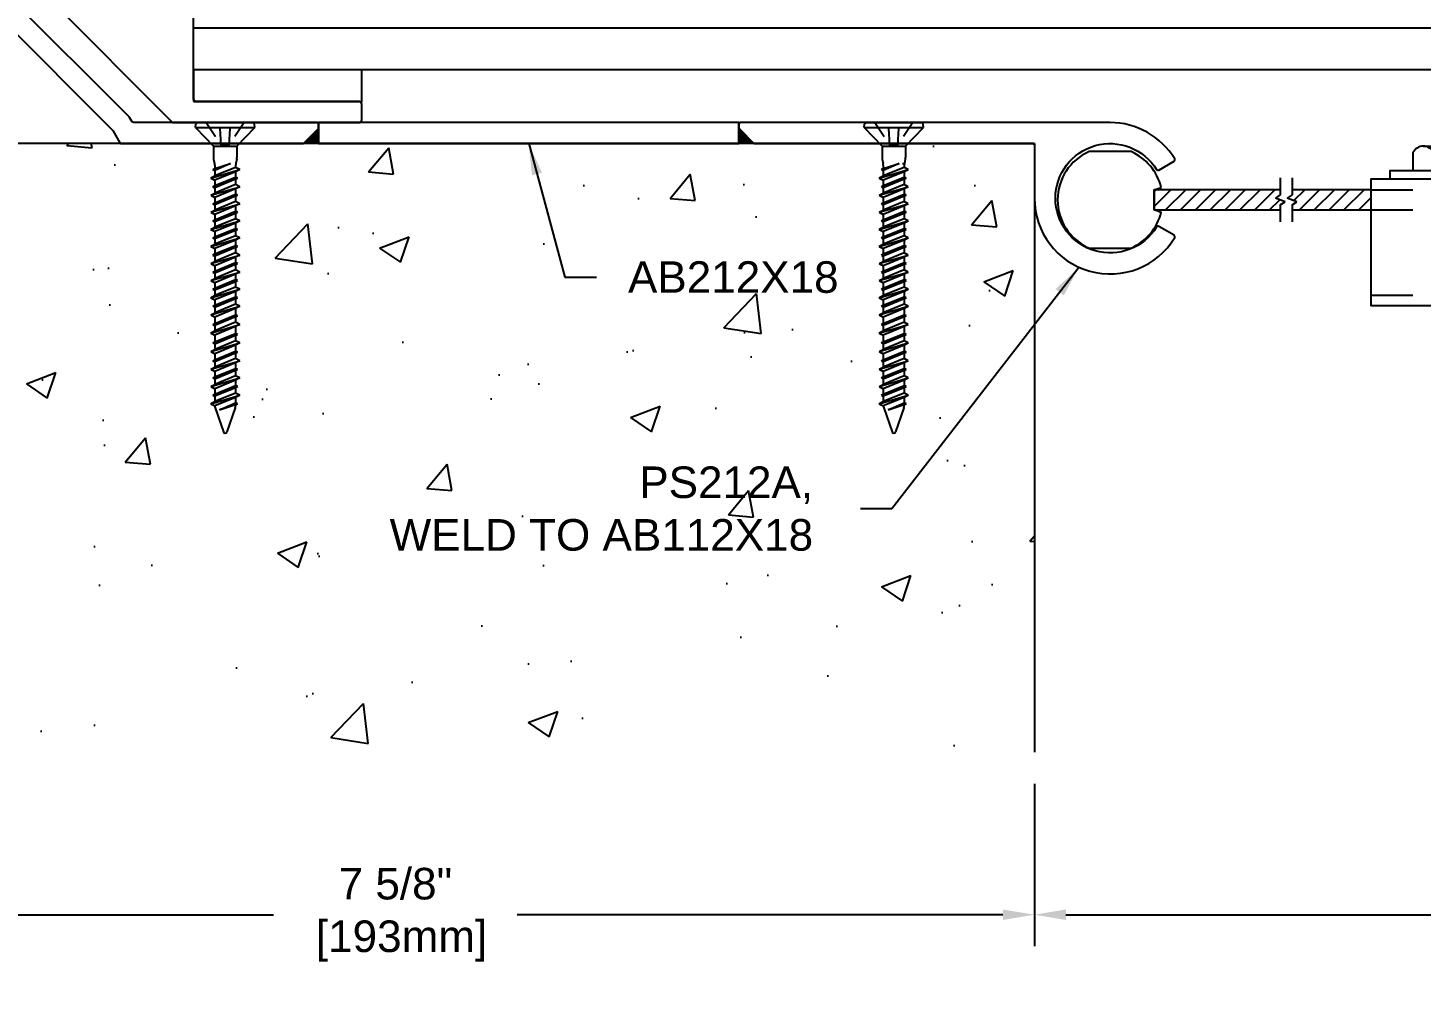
# Model space of a CAD drawing. Header units: inches. Extents: x -3.9 to 54.7, y -1.4 to 10.7.
# Drawn here: x 0.87 to 9.15, y -1.4 to 4.3 of the extents above; entities that cross this region are included whole.
import ezdxf

# ---------------------------------------------------------------- set-up
doc = ezdxf.new("R2010")
doc.units = ezdxf.units.IN
doc.header["$MEASUREMENT"] = 0
doc.linetypes.add('DASHED', pattern=[0.75, 0.5, -0.25])
doc.linetypes.add('HIDDEN', pattern=[0.375, 0.25, -0.125])
for name, color, linetype in [('Anchors', 4, 'Continuous'), ('Conditions', 1, 'Continuous'), ('Dimensions', 3, 'Continuous'), ('Metals', 7, 'Continuous'), ('Text', 2, 'Continuous')]:
    doc.layers.add(name, color=color, linetype=linetype)
doc.styles.add('ARIAL', font='arial.ttf')
doc.dimstyles.new('Arial', dxfattribs={"dimscale": 1.5, "dimtxt": 0.125, "dimasz": 0.125, "dimexe": 0.125, "dimexo": 0.125, "dimgap": 0.125, "dimtad": 0, "dimtih": 1, "dimtoh": 1, "dimdec": 4, "dimzin": 0, "dimdsep": 46, "dimlunit": 4, "dimtxsty": 'ARIAL', "dimcen": 0.125, "dimadec": 0, "dimazin": 0, "dimtfac": 1, "dimtdec": 4, "dimtofl": 0, "dimtmove": 0, "dimatfit": 3, "dimfxl": 0, "dimfrac": 2, "dimtolj": 1, "dimtzin": 0, "dimarcsym": 0})

# ---------------------------------------------------------------- blocks, each defined once
blk = doc.blocks.new('*D12')
at = {"layer": 'Defpoints', "color": 0}
for p in [(6.8539, 0), (16.8539, 0), (16.8539, -0.9653)]:
    blk.add_point(p, dxfattribs=at)
at = {"layer": 'Dimensions', "color": 0, "lineweight": -2}
for p, q in [((6.8539, -0.1875), (6.8539, -1.1528)), ((16.8539, -0.1875), (16.8539, -1.1528)), ((7.0414, -0.9653), (11.1362, -0.9653)), ((16.6664, -0.9653), (12.5859, -0.9653))]:
    blk.add_line(p, q, dxfattribs=at)
at = {"layer": 'Dimensions', "color": 0}
for points in [[(7.0414, -0.9341), (7.0414, -0.9966), (6.8539, -0.9653)], [(16.6664, -0.9341), (16.6664, -0.9966), (16.8539, -0.9653)]]:
    blk.add_solid(points, dxfattribs=at)
at = {"layer": 'Dimensions', "color": 0, "insert": (11.861, -0.9653), "char_height": 0.1875, "attachment_point": 5, "style": 'ARIAL'}
blk.add_mtext('\\A1;10"\\P [254mm]', dxfattribs=at)
blk = doc.blocks.new('A$C63CB1885')
for p, q in [((-0.1762, 0), (-0.1747, 0.0182)), ((-0.1762, 0), (0.1762, 0)), ((-0.1762, 0), (-0.0698, -0.1125)), ((-0.1634, 0.0285), (0.1634, 0.0285)), ((0.0698, -0.1125), (0.1762, 0)), ((0.1762, 0), (0.1747, 0.0182)), ((-0.0698, -0.1125), (0.0698, -0.1125)), ((-0.0698, -0.1125), (-0.0698, -0.1796)), ((0.0698, -0.1125), (0.0698, -0.1796)), ((-0.0737, -0.2511), (0.0321, -0.2146)), ((-0.0737, -0.2511), (-0.0622, -0.2449)), ((-0.0687, -0.1892), (-0.0633, -0.2152)), ((-0.0623, -0.2248), (-0.0622, -0.2449)), ((-0.0622, -0.2449), (0.0321, -0.2146)), ((0.0321, -0.2146), (-0.0622, -0.2573)), ((0.0622, -0.2382), (-0.0622, -0.289)), ((0.0622, -0.2248), (0.0622, -0.2382)), ((0.0862, -0.2511), (0.0622, -0.2382)), ((0.0687, -0.1892), (0.0633, -0.2152)), ((-0.0863, -0.3019), (0.0862, -0.2511)), ((-0.0863, -0.3019), (-0.0622, -0.289)), ((-0.0863, -0.3019), (-0.0622, -0.3148)), ((-0.0737, -0.2511), (-0.0622, -0.2573)), ((-0.0737, -0.3527), (0.0737, -0.3019)), ((-0.0622, -0.2573), (-0.0622, -0.289)), ((0.0622, -0.264), (-0.0622, -0.3148)), ((-0.0622, -0.3465), (0.0622, -0.2957)), ((0.0622, -0.308), (-0.0622, -0.3588)), ((-0.0622, -0.3148), (-0.0622, -0.3465)), ((0.0862, -0.2511), (0.0622, -0.264)), ((0.0622, -0.264), (0.0622, -0.2957)), ((0.0737, -0.3019), (0.0622, -0.2957)), ((0.0737, -0.3019), (0.0622, -0.308)), ((0.0622, -0.308), (0.0622, -0.3397)), ((-0.0863, -0.4034), (0.0862, -0.3527)), ((-0.0863, -0.4034), (-0.0622, -0.3905)), ((-0.0863, -0.4034), (-0.0622, -0.4164)), ((-0.0737, -0.3527), (-0.0622, -0.3465)), ((-0.0737, -0.3527), (-0.0622, -0.3588)), ((-0.0737, -0.4542), (0.0737, -0.4034)), ((0.0622, -0.3397), (-0.0622, -0.3905)), ((-0.0622, -0.3588), (-0.0622, -0.3905)), ((0.0622, -0.3656), (-0.0622, -0.4164)), ((-0.0622, -0.4481), (0.0622, -0.3973)), ((0.0622, -0.4096), (-0.0622, -0.4604)), ((0.0862, -0.3527), (0.0622, -0.3656)), ((0.0622, -0.3656), (0.0622, -0.3973)), ((0.0737, -0.4034), (0.0622, -0.3973)), ((0.0737, -0.4034), (0.0622, -0.4096)), ((0.0622, -0.4096), (0.0622, -0.4413)), ((0.0862, -0.3527), (0.0622, -0.3397)), ((-0.0863, -0.505), (0.0862, -0.4542)), ((-0.0863, -0.505), (-0.0622, -0.4921)), ((-0.0737, -0.4542), (-0.0622, -0.4481)), ((-0.0737, -0.4542), (-0.0622, -0.4604)), ((-0.0622, -0.4164), (-0.0622, -0.4481)), ((0.0622, -0.4413), (-0.0622, -0.4921)), ((-0.0622, -0.4604), (-0.0622, -0.4921)), ((0.0622, -0.4671), (-0.0622, -0.5179)), ((0.0862, -0.4542), (0.0622, -0.4671)), ((0.0622, -0.4671), (0.0622, -0.4988)), ((0.0862, -0.4542), (0.0622, -0.4413)), ((-0.0863, -0.505), (-0.0622, -0.5179)), ((-0.0863, -0.6066), (0.0862, -0.5558)), ((-0.0737, -0.5558), (0.0737, -0.505)), ((-0.0737, -0.5558), (-0.0622, -0.5496)), ((-0.0737, -0.5558), (-0.0622, -0.5619)), ((-0.0622, -0.5496), (0.0622, -0.4988)), ((0.0622, -0.5112), (-0.0622, -0.5619)), ((-0.0622, -0.5179), (-0.0622, -0.5496)), ((0.0622, -0.5429), (-0.0622, -0.5936)), ((-0.0622, -0.5619), (-0.0622, -0.5936)), ((0.0622, -0.5687), (-0.0622, -0.6195)), ((0.0737, -0.505), (0.0622, -0.4988)), ((0.0737, -0.505), (0.0622, -0.5112)), ((0.0622, -0.5112), (0.0622, -0.5429)), ((0.0862, -0.5558), (0.0622, -0.5687)), ((0.0622, -0.5687), (0.0622, -0.6004)), ((0.0862, -0.5558), (0.0622, -0.5429)), ((-0.0863, -0.6066), (-0.0622, -0.5936)), ((-0.0863, -0.6066), (-0.0622, -0.6195)), ((-0.0863, -0.7081), (0.0862, -0.6573)), ((-0.0737, -0.6573), (0.0737, -0.6066)), ((-0.0737, -0.6573), (-0.0622, -0.6512)), ((-0.0737, -0.6573), (-0.0622, -0.6635)), ((-0.0622, -0.6512), (0.0622, -0.6004)), ((0.0622, -0.6127), (-0.0622, -0.6635)), ((-0.0622, -0.6195), (-0.0622, -0.6512)), ((0.0622, -0.6444), (-0.0622, -0.6952)), ((0.0737, -0.6066), (0.0622, -0.6004)), ((0.0737, -0.6066), (0.0622, -0.6127)), ((0.0622, -0.6127), (0.0622, -0.6444)), ((0.0862, -0.6573), (0.0622, -0.6703)), ((0.0862, -0.6573), (0.0622, -0.6444)), ((-0.0863, -0.7081), (-0.0622, -0.6952)), ((-0.0863, -0.7081), (-0.0622, -0.721)), ((-0.0737, -0.7589), (0.0737, -0.7081)), ((-0.0622, -0.6635), (-0.0622, -0.6952)), ((0.0622, -0.6703), (-0.0622, -0.721)), ((-0.0622, -0.7527), (0.0622, -0.702)), ((0.0622, -0.7143), (-0.0622, -0.7651)), ((-0.0622, -0.721), (-0.0622, -0.7527)), ((0.0622, -0.6703), (0.0622, -0.702)), ((0.0737, -0.7081), (0.0622, -0.702)), ((0.0737, -0.7081), (0.0622, -0.7143)), ((0.0622, -0.7143), (0.0622, -0.746)), ((-0.0863, -0.8097), (0.0862, -0.7589)), ((-0.0863, -0.8097), (-0.0622, -0.7968)), ((-0.0863, -0.8097), (-0.0622, -0.8226)), ((-0.0737, -0.7589), (-0.0622, -0.7527)), ((-0.0737, -0.7589), (-0.0622, -0.7651)), ((-0.0737, -0.8605), (0.0737, -0.8097)), ((0.0622, -0.746), (-0.0622, -0.7968)), ((-0.0622, -0.7651), (-0.0622, -0.7967)), ((0.0622, -0.7718), (-0.0622, -0.8226)), ((-0.0622, -0.8543), (0.0622, -0.8035)), ((0.0622, -0.8159), (-0.0622, -0.8666)), ((-0.0622, -0.8226), (-0.0622, -0.8543)), ((0.0862, -0.7589), (0.0622, -0.7718)), ((0.0622, -0.7718), (0.0622, -0.8035)), ((0.0737, -0.8097), (0.0622, -0.8035)), ((0.0737, -0.8097), (0.0622, -0.8159)), ((0.0622, -0.8159), (0.0622, -0.8475)), ((0.0862, -0.7589), (0.0622, -0.746)), ((-0.0863, -0.9112), (0.0862, -0.8605)), ((-0.0863, -0.9112), (-0.0622, -0.8983)), ((-0.0863, -0.9112), (-0.0622, -0.9242)), ((-0.0737, -0.8605), (-0.0622, -0.8543)), ((-0.0737, -0.8605), (-0.0622, -0.8666)), ((-0.0737, -0.962), (0.0737, -0.9112)), ((0.0622, -0.8475), (-0.0622, -0.8983)), ((-0.0622, -0.8666), (-0.0622, -0.8983)), ((0.0622, -0.8734), (-0.0622, -0.9242)), ((-0.0622, -0.9559), (0.0622, -0.9051)), ((0.0862, -0.8605), (0.0622, -0.8734)), ((0.0622, -0.8734), (0.0622, -0.9051)), ((0.0737, -0.9112), (0.0622, -0.9051)), ((0.0737, -0.9112), (0.0622, -0.9174)), ((0.0862, -0.8605), (0.0622, -0.8475)), ((-0.0863, -1.0128), (0.0862, -0.962)), ((-0.0737, -0.962), (-0.0622, -0.9559)), ((-0.0737, -0.962), (-0.0622, -0.9682)), ((0.0622, -0.9174), (-0.0622, -0.9682)), ((-0.0622, -0.9242), (-0.0622, -0.9558)), ((0.0622, -0.9491), (-0.0622, -0.9999)), ((-0.0622, -0.9682), (-0.0622, -0.9999)), ((0.0622, -0.975), (-0.0622, -1.0257)), ((0.0622, -0.9174), (0.0622, -0.9491)), ((0.0862, -0.962), (0.0622, -0.975)), ((0.0622, -0.975), (0.0622, -1.0066)), ((0.0862, -0.962), (0.0622, -0.9491)), ((-0.0863, -1.0128), (-0.0622, -0.9999)), ((-0.0863, -1.0128), (-0.0622, -1.0257)), ((-0.0863, -1.1144), (0.0862, -1.0636)), ((-0.0737, -1.0636), (0.0737, -1.0128)), ((-0.0737, -1.0636), (-0.0622, -1.0574)), ((-0.0737, -1.0636), (-0.0622, -1.0698)), ((-0.0622, -1.0574), (0.0622, -1.0066)), ((0.0622, -1.019), (-0.0622, -1.0698)), ((-0.0622, -1.0257), (-0.0622, -1.0574)), ((0.0622, -1.0507), (-0.0622, -1.1015)), ((-0.0622, -1.0697), (-0.0622, -1.1014)), ((0.0622, -1.0765), (-0.0622, -1.1273)), ((0.0737, -1.0128), (0.0622, -1.0066)), ((0.0737, -1.0128), (0.0622, -1.019)), ((0.0622, -1.019), (0.0622, -1.0507)), ((0.0862, -1.0636), (0.0622, -1.0765)), ((0.0622, -1.0765), (0.0622, -1.1145)), ((0.0862, -1.0636), (0.0622, -1.0507)), ((-0.0863, -1.1144), (-0.0622, -1.1015)), ((-0.0863, -1.1144), (-0.0622, -1.1273)), ((-0.0737, -1.1715), (0.0737, -1.1207)), ((-0.0622, -1.1653), (0.0622, -1.1145)), ((0.0622, -1.1269), (-0.0622, -1.1776)), ((-0.0622, -1.1273), (-0.0622, -1.1653)), ((0.0622, -1.1585), (-0.0622, -1.2093)), ((0.0737, -1.1207), (0.0622, -1.1145)), ((0.0737, -1.1207), (0.0622, -1.1269)), ((0.0622, -1.1269), (0.0622, -1.1585)), ((0.0862, -1.1715), (0.0622, -1.1585)), ((-0.0863, -1.2223), (0.0862, -1.1715)), ((-0.0863, -1.2223), (-0.0622, -1.2093)), ((-0.0863, -1.2223), (-0.0622, -1.2352)), ((-0.0737, -1.1715), (-0.0622, -1.1653)), ((-0.0737, -1.1715), (-0.0622, -1.1776)), ((-0.0737, -1.2816), (0.0737, -1.2308)), ((-0.0622, -1.1776), (-0.0622, -1.2093)), ((0.0622, -1.1844), (-0.0622, -1.2352)), ((-0.0622, -1.2754), (0.0622, -1.2247)), ((-0.0622, -1.2352), (-0.0622, -1.2754)), ((0.0622, -1.237), (-0.0622, -1.2878)), ((0.0862, -1.1715), (0.0622, -1.1844)), ((0.0622, -1.1844), (0.0622, -1.2247)), ((0.0737, -1.2308), (0.0622, -1.2247)), ((0.0737, -1.2308), (0.0622, -1.237)), ((0.0622, -1.237), (0.0622, -1.2687)), ((-0.0863, -1.3324), (0.0862, -1.2816)), ((-0.0863, -1.3324), (-0.0622, -1.3195)), ((-0.0737, -1.2816), (-0.0622, -1.2754)), ((-0.0737, -1.2816), (-0.0622, -1.2878)), ((0.0622, -1.2687), (-0.0622, -1.3195)), ((-0.0622, -1.2877), (-0.0622, -1.3194)), ((0.0622, -1.2945), (-0.0622, -1.3453)), ((0.0862, -1.2816), (0.0622, -1.2945)), ((0.0622, -1.2945), (0.0622, -1.3303)), ((0.0862, -1.2816), (0.0622, -1.2687)), ((-0.0863, -1.3324), (-0.0622, -1.3453)), ((-0.0863, -1.438), (0.0862, -1.3872)), ((-0.0737, -1.3872), (0.0737, -1.3365)), ((-0.0737, -1.3872), (-0.0622, -1.3811)), ((-0.0737, -1.3872), (-0.0622, -1.3934)), ((-0.0622, -1.3811), (0.0622, -1.3303)), ((0.0622, -1.3426), (-0.0622, -1.3934)), ((-0.0622, -1.3453), (-0.0622, -1.381)), ((0.0622, -1.3743), (-0.0622, -1.4251)), ((-0.0622, -1.3934), (-0.0622, -1.4251)), ((0.0622, -1.4002), (-0.0622, -1.4509)), ((0.0737, -1.3365), (0.0622, -1.3303)), ((0.0737, -1.3365), (0.0622, -1.3426)), ((0.0622, -1.3426), (0.0622, -1.3743)), ((0.0862, -1.3872), (0.0622, -1.4002)), ((0.0622, -1.4002), (0.0622, -1.4326)), ((0.0862, -1.3872), (0.0622, -1.3743)), ((-0.0863, -1.438), (-0.0622, -1.4251)), ((-0.0863, -1.438), (-0.0622, -1.4509)), ((-0.0863, -1.5403), (0.0862, -1.4895)), ((-0.0737, -1.4895), (0.0737, -1.4387)), ((-0.0737, -1.4895), (-0.0622, -1.4833)), ((-0.0737, -1.4895), (-0.0622, -1.4957)), ((-0.0622, -1.4833), (0.0622, -1.4326)), ((0.0622, -1.4449), (-0.0622, -1.4957)), ((-0.0622, -1.4509), (-0.0622, -1.4833)), ((0.0622, -1.4766), (-0.0622, -1.5274)), ((0.0737, -1.4387), (0.0622, -1.4326)), ((0.0737, -1.4387), (0.0622, -1.4449)), ((0.0622, -1.4449), (0.0622, -1.4766)), ((0.0862, -1.4895), (0.0622, -1.5024)), ((0.0862, -1.4895), (0.0622, -1.4766)), ((-0.0863, -1.5403), (-0.0622, -1.5274)), ((-0.0863, -1.5403), (-0.0622, -1.5532)), ((-0.0737, -1.5918), (0.0737, -1.541)), ((-0.0622, -1.4956), (-0.0621, -1.5273)), ((0.0622, -1.5024), (-0.0622, -1.5532)), ((-0.0622, -1.5856), (0.0622, -1.5348)), ((0.0622, -1.5471), (-0.0622, -1.5979)), ((-0.0621, -1.5532), (-0.0621, -1.5856)), ((0.0622, -1.5024), (0.0622, -1.5348)), ((0.0737, -1.541), (0.0622, -1.5348)), ((0.0737, -1.541), (0.0622, -1.5471)), ((0.0622, -1.5471), (0.0622, -1.5788)), ((-0.0863, -1.6425), (0.0862, -1.5918)), ((-0.0863, -1.6425), (-0.0622, -1.6296)), ((-0.0863, -1.6425), (-0.0622, -1.6555)), ((-0.0737, -1.5918), (-0.0622, -1.5856)), ((-0.0737, -1.5918), (-0.0622, -1.5979)), ((0.0622, -1.5788), (-0.0622, -1.6296)), ((0.0622, -1.6047), (-0.0622, -1.6555)), ((-0.0621, -1.5979), (-0.0621, -1.6296)), ((-0.0335, -1.6795), (0.0622, -1.6364)), ((-0.0335, -1.6795), (0.0737, -1.6425)), ((0.0622, -1.6487), (-0.0335, -1.6795)), ((0.0862, -1.5918), (0.0622, -1.6047)), ((0.0622, -1.6047), (0.0622, -1.6522)), ((0.0737, -1.6425), (0.0622, -1.6364)), ((0.0737, -1.6425), (0.0622, -1.6487)), ((0.0862, -1.5918), (0.0622, -1.5788)), ((-0.0596, -1.6676), (-0.0096, -1.8103)), ((0.0596, -1.6676), (0.0096, -1.8103))]:
    blk.add_line(p, q)
at = {"linetype": 'DASHED', "ltscale": 0.025}
for p, q in [((-0.1125, 0.0285), (-0.024, -0.1065)), ((-0.024, -0.1065), (-0.0311, 0.0283)), ((0.024, -0.1065), (0.0311, 0.0285)), ((0.1125, 0.0285), (0.024, -0.1065)), ((-0.024, -0.1065), (0.024, -0.1065))]:
    blk.add_line(p, q, dxfattribs=at)
for centre, radius, start, end in [((-0.1634, 0.0173), 0.0112, 90, 175), ((0.1634, 0.0173), 0.0112, 5, 90), ((-0.0233, -0.1796), 0.0465, 180, 191.9357), ((-0.1088, -0.2248), 0.0465, 0, 11.9357), ((0.1087, -0.2248), 0.0465, 168.0643, 180), ((0.0233, -0.1796), 0.0465, 348.0643, 0), ((-0.0158, -1.6522), 0.0465, 183.94761, 199.30575), ((0.0158, -1.6522), 0.0465, 340.69425, 0), ((0, -1.806), 0.0106, 204.10008, 335.89992)]:
    blk.add_arc(centre, radius, start, end)
blk = doc.blocks.new('TF316134')
blk.add_blockref('A$C63CB1885', (0, -0.0285))
blk = doc.blocks.new('NB703')
at = {"linetype": 'Continuous', "flags": 128}
blk.add_lwpolyline([(-0.5525, 0), (0.5525, 0, 0.414214), (0.5625, 0.01), (0.5625, 0.74, -0.414214), (0.5725, 0.75), (0.8816, 0.75, -0.198912), (0.8887, 0.7471), (1.5553, 0.0804, -0.065543), (1.5569, 0.0784), (1.5992, 0.005, 0.267949), (1.6079, 0), (2.6859, 0, 0.198912), (2.6929, 0.0029), (2.78, 0.09), (2.78, 0.115, 0.414214), (2.77, 0.125), (1.6801, 0.125, -0.267949), (1.6714, 0.13), (1.6569, 0.1551, 0.065543), (1.6553, 0.1572), (0.9404, 0.8721, 0.198912), (0.9334, 0.875), (0.4475, 0.875, 0.414214), (0.4375, 0.865), (0.4375, 0.135, -0.414214), (0.4275, 0.125), (-0.5525, 0.125, 0.414214), (-0.5625, 0.115), (-0.5625, 0.01, 0.414214)], format="xyb", close=True, dxfattribs=at)
blk = doc.blocks.new('*D15')
at = {"layer": 'Defpoints', "color": 0}
for p in [(-0.7458, 3.6273), (6.8539, 0), (6.8539, -0.9653)]:
    blk.add_point(p, dxfattribs=at)
at = {"layer": 'Dimensions', "color": 0, "lineweight": -2}
for p, q in [((-0.7458, 3.4398), (-0.7458, -1.1528)), ((6.8539, -0.1875), (6.8539, -1.1528)), ((-0.5583, -0.9653), (2.3292, -0.9653)), ((6.6664, -0.9653), (3.7789, -0.9653))]:
    blk.add_line(p, q, dxfattribs=at)
at = {"layer": 'Dimensions', "color": 0}
for points in [[(-0.5583, -0.9341), (-0.5583, -0.9966), (-0.7458, -0.9653)], [(6.6664, -0.9341), (6.6664, -0.9966), (6.8539, -0.9653)]]:
    blk.add_solid(points, dxfattribs=at)
at = {"layer": 'Dimensions', "color": 0, "insert": (3.054, -0.9653), "char_height": 0.1875, "attachment_point": 5, "style": 'ARIAL'}
blk.add_mtext('\\A1;7 5/8"\\P [193mm]', dxfattribs=at)
blk = doc.blocks.new('PS212A')
at = {"linetype": 'Continuous', "flags": 128}
blk.add_lwpolyline([(0.4499, 0.125), (-1.7472, 0.125, 0.414214), (-1.7572, 0.115), (-1.7572, 0.0941, 0.198912), (-1.7543, 0.0871), (-1.6701, 0.0029, 0.198912), (-1.6631, 0), (-0.01, 0, -0.414214), (0, -0.01), (0, -0.3249, 0.758338), (0.8344, -0.5587, 0.420887), (0.8308, -0.5448), (0.7399, -0.4923, 0.405496), (0.7264, -0.4957, -3.520953), (0.7264, -0.1541, 0.405496), (0.7399, -0.1575), (0.8308, -0.105, 0.420887), (0.8344, -0.0912, 0.261868)], format="xyb", close=True, dxfattribs=at)
blk = doc.blocks.new('NBT123')
blk.add_lwpolyline([(-0.985, 0.61, 0.414214), (-1, 0.625), (-1.8238, 0.625, 0.668179), (-1.8344, 0.5994), (-1.1144, -0.1206, 0.198912), (-1.1038, -0.125), (0, -0.125, 0.414214), (0.015, -0.11), (0.015, -0.015, 0.414214), (0, 0), (-0.97, 0, -0.414214), (-0.985, 0.015)], format="xyb", close=True)
blk = doc.blocks.new('AB1X316')
at = {"layer": 'Metals'}
blk.add_lwpolyline([(-0.5, 0), (0.5, 0), (0.5, 0.1875), (-0.5, 0.1875)], close=True, dxfattribs=at)
blk = doc.blocks.new('H1458S')
for p, q in [((-0.25, 0.104), (-0.25, 0)), ((-0.1875, 0.144), (0.1875, 0.144)), ((-0.125, 0), (-0.125, 0.104)), ((0.125, 0), (0.125, 0.104)), ((0.25, 0.104), (0.25, 0)), ((-0.25, 0), (0.25, 0)), ((-0.119, 0), (-0.085, -0.0196)), ((-0.085, -0.0196), (0.0485, 0)), ((-0.119, -0.05), (0.119, -0.025)), ((-0.119, -0.05), (-0.085, -0.0304)), ((-0.119, -0.05), (-0.085, -0.0696)), ((-0.119, -0.1), (0.119, -0.075)), ((-0.119, -0.1), (-0.085, -0.0804)), ((-0.085, -0.0304), (0.085, -0.0054)), ((-0.085, -0.0196), (-0.085, -0.0304)), ((-0.085, -0.0696), (0.085, -0.0446)), ((-0.085, -0.0804), (0.085, -0.0554)), ((-0.085, -0.0696), (-0.085, -0.0804)), ((0.0943, 0), (0.085, -0.0054)), ((0.119, -0.025), (0.085, -0.0054)), ((0.119, -0.025), (0.085, -0.0446)), ((0.085, -0.0446), (0.085, -0.0554)), ((0.119, -0.075), (0.085, -0.0554)), ((0.119, -0.075), (0.085, -0.0946)), ((-0.119, -0.1), (-0.085, -0.1196)), ((-0.119, -0.15), (0.119, -0.125)), ((-0.119, -0.15), (-0.085, -0.1304)), ((-0.119, -0.15), (-0.085, -0.1696)), ((-0.085, -0.1196), (0.085, -0.0946)), ((-0.085, -0.1304), (0.085, -0.1054)), ((-0.085, -0.1196), (-0.085, -0.1304)), ((-0.085, -0.1696), (0.085, -0.1446)), ((-0.085, -0.1804), (0.085, -0.1554)), ((0.085, -0.0946), (0.085, -0.1054)), ((0.119, -0.125), (0.085, -0.1054)), ((0.119, -0.125), (0.085, -0.1446)), ((0.085, -0.1446), (0.085, -0.1554)), ((0.119, -0.175), (0.085, -0.1554)), ((-0.119, -0.2), (0.119, -0.175)), ((-0.119, -0.2), (-0.085, -0.1804)), ((-0.119, -0.2), (-0.085, -0.2196)), ((-0.119, -0.25), (0.119, -0.225)), ((-0.119, -0.25), (-0.085, -0.2304)), ((-0.085, -0.1696), (-0.085, -0.1804)), ((-0.085, -0.2196), (0.085, -0.1946)), ((-0.085, -0.2304), (0.085, -0.2054)), ((-0.085, -0.2196), (-0.085, -0.2304)), ((-0.085, -0.2696), (0.085, -0.2446)), ((0.119, -0.175), (0.085, -0.1946)), ((0.085, -0.1946), (0.085, -0.2054)), ((0.119, -0.225), (0.085, -0.2054)), ((0.119, -0.225), (0.085, -0.2446)), ((0.085, -0.2446), (0.085, -0.2554)), ((-0.119, -0.25), (-0.085, -0.2696)), ((-0.119, -0.3), (0.119, -0.275)), ((-0.119, -0.3), (-0.085, -0.2804)), ((-0.119, -0.3), (-0.085, -0.3196)), ((-0.119, -0.35), (0.119, -0.325)), ((-0.119, -0.35), (-0.085, -0.3304)), ((-0.085, -0.2804), (0.085, -0.2554)), ((-0.085, -0.2696), (-0.085, -0.2804)), ((-0.085, -0.3196), (0.085, -0.2946)), ((-0.085, -0.3304), (0.085, -0.3054)), ((-0.085, -0.3196), (-0.085, -0.3304)), ((0.119, -0.275), (0.085, -0.2554)), ((0.119, -0.275), (0.085, -0.2946)), ((0.085, -0.2946), (0.085, -0.3054)), ((0.119, -0.325), (0.085, -0.3054)), ((0.119, -0.325), (0.085, -0.3446)), ((-0.119, -0.35), (-0.085, -0.3696)), ((-0.119, -0.4), (0.119, -0.375)), ((-0.119, -0.4), (-0.085, -0.3804)), ((-0.119, -0.4), (-0.085, -0.4196)), ((-0.085, -0.3696), (0.085, -0.3446)), ((-0.085, -0.3804), (0.085, -0.3554)), ((-0.085, -0.3696), (-0.085, -0.3804)), ((-0.085, -0.4196), (0.085, -0.3946)), ((-0.085, -0.4304), (0.085, -0.4054)), ((0.085, -0.3446), (0.085, -0.3554)), ((0.119, -0.375), (0.085, -0.3554)), ((0.119, -0.375), (0.085, -0.3946)), ((0.085, -0.3946), (0.085, -0.4054)), ((0.119, -0.425), (0.085, -0.4054)), ((-0.119, -0.45), (0.119, -0.425)), ((-0.119, -0.45), (-0.085, -0.4304)), ((-0.119, -0.45), (-0.085, -0.4696)), ((-0.119, -0.5), (0.119, -0.475)), ((-0.119, -0.5), (-0.085, -0.4804)), ((-0.085, -0.4196), (-0.085, -0.4304)), ((-0.085, -0.4696), (0.085, -0.4446)), ((-0.085, -0.4804), (0.085, -0.4554)), ((-0.085, -0.4696), (-0.085, -0.4804)), ((-0.085, -0.5196), (0.085, -0.4946)), ((0.119, -0.425), (0.085, -0.4446)), ((0.085, -0.4446), (0.085, -0.4554)), ((0.119, -0.475), (0.085, -0.4554)), ((0.119, -0.475), (0.085, -0.4946)), ((0.085, -0.4946), (0.085, -0.5054)), ((-0.119, -0.5), (-0.085, -0.5196)), ((-0.119, -0.55), (0.119, -0.525)), ((-0.119, -0.55), (-0.085, -0.5304)), ((-0.119, -0.55), (-0.085, -0.5696)), ((-0.119, -0.6), (0.119, -0.575)), ((-0.085, -0.5304), (0.085, -0.5054)), ((-0.085, -0.5196), (-0.085, -0.5304)), ((-0.085, -0.5696), (0.085, -0.5446)), ((-0.085, -0.5804), (0.085, -0.5554)), ((-0.085, -0.5696), (-0.085, -0.5804)), ((0.119, -0.525), (0.085, -0.5054)), ((0.119, -0.525), (0.085, -0.5446)), ((0.085, -0.5446), (0.085, -0.5554)), ((0.119, -0.575), (0.085, -0.5554)), ((0.119, -0.575), (0.085, -0.5946)), ((-0.119, -0.6), (-0.085, -0.5804)), ((-0.119, -0.6), (-0.085, -0.6196)), ((-0.085, -0.6196), (0.085, -0.5946)), ((-0.085, -0.6196), (-0.085, -0.625)), ((-0.085, -0.625), (0.119, -0.625)), ((-0.0485, -0.625), (0.085, -0.6054)), ((0.085, -0.5946), (0.085, -0.6054)), ((0.119, -0.625), (0.085, -0.6054))]:
    blk.add_line(p, q)
for centre, radius, start, end in [((-0.1875, 0.0752), 0.0688, 24.76151, 155.23849), ((0, -0.0713), 0.2153, 54.51066, 125.48934), ((0.1875, 0.0752), 0.0688, 24.76151, 155.23849)]:
    blk.add_arc(centre, radius, start, end)
blk = doc.blocks.new('SB18')
h = blk.add_hatch()
h.set_pattern_fill('ANSI31', color=256, scale=0.5, style=0)
h.set_pattern_definition([(45, (-0.97825, -9.89701), (-0.04419417, 0.04419417), [])])
h.paths.add_polyline_path([(-3.5165, -0.12), (-3.5165, -0.09), (-3.4877, -0.0709), (-3.5453, -0.0491), (-3.5165, -0.03), (-3.5165, 0), (-4.2658, 0), (-4.2658, -0.12)])
h.paths.add_polyline_path([(-3.4465, 0), (-3.4465, -0.03), (-3.4753, -0.0491), (-3.4177, -0.0709), (-3.4465, -0.09), (-3.4465, -0.12), (-2.9779, -0.12), (-2.9779, 0)])
for p, q in [((-3.5165, 0.07), (-3.5165, -0.03)), ((-3.4465, 0.07), (-3.4465, -0.03)), ((-3.5165, -0.03), (-3.5453, -0.0491)), ((-3.4877, -0.0709), (-3.5453, -0.0491)), ((-3.5165, -0.09), (-3.4877, -0.0709)), ((-3.4465, -0.03), (-3.4753, -0.0491)), ((-3.4177, -0.0709), (-3.4753, -0.0491)), ((-3.4465, -0.09), (-3.4177, -0.0709)), ((-3.5165, -0.09), (-3.5165, -0.19)), ((-3.4465, -0.09), (-3.4465, -0.19)), ((-2.9779, -0.6875), (3.0214, -0.6875))]:
    blk.add_line(p, q)
at = {"linetype": 'HIDDEN'}
for p, q in [((-2.9779, 0), (3.0214, 0)), ((-2.9779, -0.12), (-1.9866, -0.12)), ((-2.9779, -0.6259), (3.0214, -0.6259))]:
    blk.add_line(p, q, dxfattribs=at)
blk.add_lwpolyline([(-4.2247, 0.0143, 0.233897), (-4.4033, 0.2264), (-4.6533, 0.2264, 0.654654), (-4.6533, -0.3464), (-4.4033, -0.3464, 0.233897), (-4.2247, -0.1343), (-4.2658, -0.12), (-4.2658, 0)], format="xyb", close=True)
for points in [[(-2.8626, 0.0625), (-2.8626, 0.1147), (-2.1126, 0.1147), (-2.1126, 0.0625)], [(3.0214, 0.0625), (-2.9779, 0.0625), (-2.9779, -0.6875), (3.0214, -0.6875)]]:
    blk.add_lwpolyline(points, close=True)
for points in [[(-3.5165, 0), (-4.2658, 0), (-4.2658, -0.12), (-3.5165, -0.12)], [(-2.9779, 0), (-3.4465, 0)], [(-3.4465, -0.12), (-2.9779, -0.12)]]:
    blk.add_lwpolyline(points)
blk.add_blockref('H1458S', (-2.4777, 0.1149))

msp = doc.modelspace()

# ---------------------------------------------------------------- hatches: boundary and pattern name
for points in [[(2.59374, 3.70438, 0.1989124), (2.59667, 3.71145), (2.59667, 3.61733), (2.50255, 3.61733, 0.1989124), (2.50962, 3.62026)], [(5.0996, 3.70438, -0.1989124), (5.09667, 3.71145), (5.09667, 3.61733), (5.1908, 3.61733, -0.1989124), (5.18373, 3.62026)]]:
    msp.add_hatch(color=253).paths.add_polyline_path(points)
at = {"layer": 'Conditions'}
h = msp.add_hatch(dxfattribs=at)
h.set_pattern_fill('AR-CONC', color=256, scale=0.25, style=0)
h.paths.add_polyline_path([(6.85386, 3.60733, 0.4142136), (6.84387, 3.61733), (6.10223, 3.61733), (6.08708, 3.60133), (6.08708, 3.52937), (6.08059, 3.49865, 0.1329555), (6.08195, 3.47439), (6.10358, 3.46273), (6.07958, 3.44981), (6.07958, 3.41812), (6.09103, 3.41195), (6.07958, 3.40579), (6.07958, 3.3741), (6.10358, 3.36117), (6.07958, 3.34825), (6.07958, 3.31655), (6.09103, 3.31039), (6.07958, 3.30423), (6.07958, 3.27253), (6.10358, 3.25961), (6.07958, 3.24669), (6.07958, 3.21499), (6.09103, 3.20883), (6.07958, 3.20267), (6.07958, 3.17097), (6.10358, 3.15805), (6.07958, 3.14512), (6.07958, 3.11343), (6.09103, 3.10727), (6.07958, 3.1011), (6.07958, 3.06941), (6.10358, 3.05648), (6.07958, 3.04356), (6.07958, 3.01187), (6.09103, 3.0057), (6.07958, 2.99954), (6.07958, 2.96785), (6.10358, 2.95492), (6.07958, 2.942), (6.07958, 2.9103), (6.09103, 2.90414), (6.07958, 2.89798), (6.07958, 2.86628), (6.10358, 2.85336), (6.07958, 2.84044), (6.07958, 2.80874), (6.09103, 2.80258), (6.07958, 2.79642), (6.07958, 2.76472), (6.10358, 2.7518), (6.07958, 2.73887), (6.07958, 2.70718), (6.09103, 2.70102), (6.07958, 2.69485), (6.07958, 2.66316), (6.10358, 2.65023), (6.07958, 2.63731), (6.07958, 2.5993), (6.09103, 2.59314), (6.07958, 2.58697), (6.07958, 2.55528), (6.10358, 2.54235), (6.07958, 2.52943), (6.07958, 2.48917), (6.09103, 2.48301), (6.07958, 2.47684), (6.07958, 2.44515), (6.10358, 2.43223), (6.07958, 2.4193), (6.07958, 2.38354), (6.09103, 2.37738), (6.07958, 2.37121), (6.07958, 2.33952), (6.10358, 2.32659), (6.07958, 2.31367), (6.07958, 2.28128), (6.09103, 2.27511), (6.07958, 2.26895), (6.07958, 2.23726), (6.10358, 2.22433), (6.07958, 2.21141), (6.07958, 2.17902), (6.09103, 2.17285), (6.07958, 2.16669), (6.07958, 2.135), (6.10358, 2.12207), (6.07958, 2.10915), (6.07958, 2.07745), (6.09103, 2.07129), (6.07958, 2.06513), (6.07958, 2.0537), (6.02756, 1.90519, -0.709275), (6.00769, 1.90352), (5.95307, 2.05945), (5.93108, 2.07129), (5.95519, 2.08427), (5.95519, 2.11595), (5.95509, 2.11591), (5.94364, 2.12207), (5.95519, 2.12829), (5.95518, 2.16058), (5.93108, 2.17355), (5.95518, 2.18653), (5.95518, 2.21821), (5.95509, 2.21817), (5.94364, 2.22433), (5.95518, 2.23054), (5.95518, 2.26284), (5.93108, 2.27581), (5.95517, 2.28879), (5.95517, 2.32046), (5.95509, 2.32043), (5.94364, 2.32659), (5.95517, 2.3328), (5.95517, 2.36848), (5.93108, 2.38145), (5.95517, 2.39441), (5.95516, 2.42609), (5.95509, 2.42606), (5.94364, 2.43223), (5.95516, 2.43843), (5.95516, 2.47861), (5.93108, 2.49157), (5.95516, 2.50454), (5.95516, 2.53622), (5.95509, 2.53619), (5.94364, 2.54235), (5.95515, 2.54855), (5.95515, 2.5865), (5.93108, 2.59945), (5.95515, 2.61241), (5.95515, 2.64409), (5.95509, 2.64407), (5.94364, 2.65023), (5.95515, 2.65643), (5.95514, 2.68806), (5.93108, 2.70102), (5.95514, 2.71397), (5.95514, 2.74565), (5.95509, 2.74563), (5.94364, 2.7518), (5.95514, 2.75799), (5.95514, 2.78963), (5.93108, 2.80258), (5.95513, 2.81553), (5.95513, 2.84721), (5.95509, 2.8472), (5.94364, 2.85336), (5.95513, 2.85954), (5.95513, 2.8912), (5.93108, 2.90414), (5.95513, 2.91709), (5.95512, 2.94877), (5.95509, 2.94876), (5.94364, 2.95492), (5.95512, 2.9611), (5.95512, 2.99276), (5.93108, 3.0057), (5.95512, 3.01865), (5.95512, 3.05033), (5.95509, 3.05032), (5.94364, 3.05648), (5.95511, 3.06266), (5.95511, 3.09433), (5.93108, 3.10727), (5.95511, 3.1202), (5.95511, 3.15189), (5.95509, 3.15188), (5.94364, 3.15805), (5.95511, 3.16422), (5.9551, 3.1959), (5.93108, 3.20883), (5.9551, 3.22176), (5.9551, 3.25345), (5.95509, 3.25345), (5.94364, 3.25961), (5.9551, 3.26578), (5.9551, 3.29746), (5.93108, 3.31039), (5.95509, 3.32332), (5.95509, 3.35501), (5.94364, 3.36117), (5.95509, 3.36734), (5.95509, 3.39903), (5.93108, 3.41195), (5.95509, 3.42488), (5.95508, 3.45657), (5.94364, 3.46273), (5.94865, 3.46543, 0.2730506), (5.95297, 3.5125, -0.0696153), (5.94859, 3.52462), (5.95983, 3.47145), (5.95508, 3.4689), (6.04942, 3.49918), (5.95508, 3.45657), (5.95509, 3.42488), (6.07958, 3.47566), (6.07958, 3.49389), (6.08608, 3.52462, 0.0521265), (6.08708, 3.53423), (6.08708, 3.60133), (5.94758, 3.60133), (5.94758, 3.53423, 0.128787), (5.94969, 3.51076, -0.0696153), (5.95408, 3.49865), (5.94758, 3.52937), (5.94758, 3.60133), (5.93244, 3.61733), (2.1266, 3.61733), (2.11145, 3.60133), (2.11145, 3.52937), (2.10496, 3.49865, 0.1329555), (2.10632, 3.47439), (2.12795, 3.46273), (2.10395, 3.44981), (2.10395, 3.41812), (2.1154, 3.41195), (2.10395, 3.40579), (2.10395, 3.3741), (2.12795, 3.36117), (2.10395, 3.34825), (2.10395, 3.31655), (2.1154, 3.31039), (2.10395, 3.30423), (2.10395, 3.27253), (2.12795, 3.25961), (2.10395, 3.24669), (2.10395, 3.21499), (2.1154, 3.20883), (2.10395, 3.20267), (2.10395, 3.17097), (2.12795, 3.15805), (2.10395, 3.14512), (2.10395, 3.11343), (2.1154, 3.10727), (2.10395, 3.1011), (2.10395, 3.06941), (2.12795, 3.05648), (2.10395, 3.04356), (2.10395, 3.01187), (2.1154, 3.0057), (2.10395, 2.99954), (2.10395, 2.96785), (2.12795, 2.95492), (2.10395, 2.942), (2.10395, 2.9103), (2.1154, 2.90414), (2.10395, 2.89798), (2.10395, 2.86628), (2.12795, 2.85336), (2.10395, 2.84044), (2.10395, 2.80874), (2.1154, 2.80258), (2.10395, 2.79642), (2.10395, 2.76472), (2.12795, 2.7518), (2.10395, 2.73887), (2.10395, 2.70718), (2.1154, 2.70102), (2.10395, 2.69485), (2.10395, 2.66316), (2.12795, 2.65023), (2.10395, 2.63731), (2.10395, 2.5993), (2.1154, 2.59314), (2.10395, 2.58697), (2.10395, 2.55528), (2.12795, 2.54235), (2.10395, 2.52943), (2.10395, 2.48917), (2.1154, 2.48301), (2.10395, 2.47684), (2.10395, 2.44515), (2.12795, 2.43223), (2.10395, 2.4193), (2.10395, 2.38354), (2.1154, 2.37738), (2.10395, 2.37121), (2.10395, 2.33952), (2.12795, 2.32659), (2.10395, 2.31367), (2.10395, 2.28128), (2.1154, 2.27511), (2.10395, 2.26895), (2.10395, 2.23726), (2.12795, 2.22433), (2.10395, 2.21141), (2.10395, 2.17902), (2.1154, 2.17285), (2.10395, 2.16669), (2.10395, 2.135), (2.12795, 2.12207), (2.10395, 2.10915), (2.10395, 2.07745), (2.1154, 2.07129), (2.10395, 2.06513), (2.10395, 2.0537), (2.05193, 1.90519, -0.709275), (2.03206, 1.90352), (1.97744, 2.05945), (1.95545, 2.07129), (1.97956, 2.08427), (1.97956, 2.11595), (1.97946, 2.11591), (1.96801, 2.12207), (1.97956, 2.12829), (1.97956, 2.16058), (1.95545, 2.17355), (1.97956, 2.18653), (1.97955, 2.21821), (1.97946, 2.21817), (1.96801, 2.22433), (1.97955, 2.23054), (1.97955, 2.26284), (1.95545, 2.27581), (1.97955, 2.28879), (1.97954, 2.32046), (1.97946, 2.32043), (1.96801, 2.32659), (1.97954, 2.3328), (1.97954, 2.36848), (1.95545, 2.38145), (1.97954, 2.39441), (1.97954, 2.42609), (1.97946, 2.42606), (1.96801, 2.43223), (1.97954, 2.43843), (1.97953, 2.47861), (1.95545, 2.49157), (1.97953, 2.50454), (1.97953, 2.53622), (1.97946, 2.53619), (1.96801, 2.54235), (1.97953, 2.54855), (1.97952, 2.5865), (1.95545, 2.59945), (1.97952, 2.61241), (1.97952, 2.64409), (1.97946, 2.64407), (1.96801, 2.65023), (1.97952, 2.65643), (1.97952, 2.68806), (1.95545, 2.70102), (1.97951, 2.71397), (1.97951, 2.74565), (1.97946, 2.74563), (1.96801, 2.7518), (1.97951, 2.75799), (1.97951, 2.78963), (1.95545, 2.80258), (1.97951, 2.81553), (1.9795, 2.84721), (1.97946, 2.8472), (1.96801, 2.85336), (1.9795, 2.85954), (1.9795, 2.8912), (1.95545, 2.90414), (1.9795, 2.91709), (1.9795, 2.94877), (1.97946, 2.94876), (1.96801, 2.95492), (1.9795, 2.9611), (1.97949, 2.99276), (1.95545, 3.0057), (1.97949, 3.01865), (1.97949, 3.05033), (1.97946, 3.05032), (1.96801, 3.05648), (1.97949, 3.06266), (1.97948, 3.09433), (1.95545, 3.10727), (1.97948, 3.1202), (1.97948, 3.15189), (1.97946, 3.15188), (1.96801, 3.15805), (1.97948, 3.16422), (1.97948, 3.1959), (1.95545, 3.20883), (1.97948, 3.22176), (1.97947, 3.25345), (1.97946, 3.25345), (1.96801, 3.25961), (1.97947, 3.26578), (1.97947, 3.29746), (1.95545, 3.31039), (1.97947, 3.32332), (1.97946, 3.35501), (1.96801, 3.36117), (1.97946, 3.36734), (1.97946, 3.39903), (1.95545, 3.41195), (1.97946, 3.42488), (1.97946, 3.45657), (1.96801, 3.46273), (1.97302, 3.46543, 0.2730506), (1.97735, 3.5125, -0.0696153), (1.97296, 3.52462), (1.9842, 3.47145), (1.97946, 3.4689), (2.0738, 3.49918), (1.97946, 3.45657), (1.97946, 3.42488), (2.10395, 3.47566), (2.10395, 3.49389), (2.11045, 3.52462, 0.0521265), (2.11145, 3.53423), (2.11145, 3.60133), (1.97195, 3.60133), (1.97195, 3.53423, 0.128787), (1.97406, 3.51076, -0.0696153), (1.97845, 3.49865), (1.97195, 3.52937), (1.97195, 3.60133), (1.95681, 3.61733), (-0.17053, 3.61733, 0.2789782), (-0.18121, 3.57039), (-0.15958, 3.55873), (-0.18358, 3.54581), (-0.18358, 3.51412), (-0.17213, 3.50795), (-0.18358, 3.50179), (-0.18358, 3.4701), (-0.15958, 3.45717), (-0.18358, 3.44425), (-0.18358, 3.41255), (-0.17213, 3.40639), (-0.18358, 3.40023), (-0.18358, 3.36853), (-0.15958, 3.35561), (-0.18358, 3.34269), (-0.18358, 3.31099), (-0.17213, 3.30483), (-0.18358, 3.29867), (-0.18358, 3.26697), (-0.15958, 3.25405), (-0.18358, 3.24112), (-0.18358, 3.20943), (-0.17213, 3.20327), (-0.18358, 3.1971), (-0.18358, 3.16541), (-0.15958, 3.15248), (-0.18358, 3.13956), (-0.18358, 3.10787), (-0.17213, 3.1017), (-0.18358, 3.09554), (-0.18358, 3.06385), (-0.15958, 3.05092), (-0.18358, 3.038), (-0.18358, 3.0063), (-0.17213, 3.00014), (-0.18358, 2.99398), (-0.18358, 2.96228), (-0.15958, 2.94936), (-0.18358, 2.93644), (-0.18358, 2.90474), (-0.17213, 2.89858), (-0.18358, 2.89242), (-0.18358, 2.86072), (-0.15958, 2.8478), (-0.18358, 2.83487), (-0.18358, 2.80318), (-0.17213, 2.79702), (-0.18358, 2.79085), (-0.18358, 2.75916), (-0.15958, 2.74623), (-0.18358, 2.73331), (-0.18358, 2.70943), (-0.17213, 2.70327), (-0.18358, 2.6971), (-0.18358, 2.66541), (-0.15958, 2.65248), (-0.18358, 2.63956), (-0.18358, 2.60787), (-0.17213, 2.6017), (-0.18358, 2.59554), (-0.18358, 2.56385), (-0.15958, 2.55092), (-0.18358, 2.538), (-0.18358, 2.5063), (-0.17213, 2.50014), (-0.18358, 2.49398), (-0.18358, 2.46228), (-0.15958, 2.44936), (-0.18358, 2.43644), (-0.18358, 2.40474), (-0.17213, 2.39858), (-0.18358, 2.39242), (-0.18358, 2.36072), (-0.15958, 2.3478), (-0.18358, 2.33487), (-0.18358, 2.30318), (-0.17213, 2.29702), (-0.18358, 2.29085), (-0.18358, 2.25916), (-0.15958, 2.24623), (-0.18358, 2.23331), (-0.18358, 2.20162), (-0.17213, 2.19545), (-0.18358, 2.18929), (-0.18358, 2.14876), (-0.2356, 2.00024, -0.709275), (-0.25547, 1.99858), (-0.30808, 2.14876), (-0.30808, 2.18253), (-0.33208, 2.19545), (-0.30808, 2.20838), (-0.30808, 2.24007), (-0.31952, 2.24623), (-0.30808, 2.2524), (-0.30808, 2.28409), (-0.33208, 2.29702), (-0.30808, 2.30994), (-0.30808, 2.34163), (-0.31952, 2.3478), (-0.30808, 2.35396), (-0.30808, 2.38565), (-0.33208, 2.39858), (-0.30808, 2.4115), (-0.30808, 2.4432), (-0.31952, 2.44936), (-0.30808, 2.45552), (-0.30808, 2.48722), (-0.33208, 2.50014), (-0.30808, 2.51307), (-0.30808, 2.54476), (-0.31952, 2.55092), (-0.30808, 2.55709), (-0.30808, 2.58878), (-0.33208, 2.6017), (-0.30808, 2.61463), (-0.30808, 2.64632), (-0.31952, 2.65248), (-0.30808, 2.65865), (-0.30808, 2.68253), (-0.33208, 2.69545), (-0.30808, 2.70838), (-0.30808, 2.74007), (-0.31952, 2.74623), (-0.30808, 2.7524), (-0.30808, 2.78409), (-0.33208, 2.79702), (-0.30808, 2.80994), (-0.30808, 2.84163), (-0.31952, 2.8478), (-0.30808, 2.85396), (-0.30808, 2.88565), (-0.33208, 2.89858), (-0.30808, 2.9115), (-0.30808, 2.9432), (-0.31952, 2.94936), (-0.30808, 2.95552), (-0.30808, 2.98722), (-0.33208, 3.00014), (-0.30808, 3.01307), (-0.30808, 3.04476), (-0.31952, 3.05092), (-0.30808, 3.05709), (-0.30808, 3.08878), (-0.33208, 3.1017), (-0.30808, 3.11463), (-0.30808, 3.14632), (-0.31952, 3.15248), (-0.30808, 3.15865), (-0.30808, 3.19034), (-0.33208, 3.20327), (-0.30808, 3.21619), (-0.30808, 3.24788), (-0.31952, 3.25405), (-0.30808, 3.26021), (-0.30808, 3.2919), (-0.33208, 3.30483), (-0.30808, 3.31775), (-0.30808, 3.34945), (-0.31952, 3.35561), (-0.30808, 3.36177), (-0.30808, 3.39347), (-0.33208, 3.40639), (-0.30808, 3.41932), (-0.30808, 3.45101), (-0.31952, 3.45717), (-0.30808, 3.46334), (-0.30808, 3.49503), (-0.33208, 3.50795), (-0.30808, 3.52088), (-0.30808, 3.55257), (-0.31952, 3.55873), (-0.31451, 3.56143, 0.3369616), (-0.32113, 3.61733), (-0.89583, 3.61733), (-0.89583, 4.30483), (-2.74579, 4.30483), (-2.74579, 0), (6.85386, 0)])
h.paths.add_polyline_path([(4.38965, 2.62824), (5.7363, 2.62824), (5.7363, 3.01462), (4.38965, 3.01462)], flags=24)
h.paths.add_polyline_path([(2.98387, 1.09459), (5.60798, 1.09459), (5.60798, 1.79674), (2.98387, 1.79674)], flags=24)

# ---------------------------------------------------------------- linework, layer by layer
for q in [(-0.89583, 3.61733), (6.85386, 0)]:
    msp.add_line((6.85386, 3.61733), q, dxfattribs=at)
at = {"layer": 'Metals'}
for points in [[(1.85386, 4.30483), (21.85386, 4.30483), (21.85386, 4.05483), (1.85386, 4.05483)], [(2.59667, 3.61733), (5.09667, 3.61733), (5.09667, 3.74233), (2.59667, 3.74233)]]:
    msp.add_lwpolyline(points, close=True, dxfattribs=at)

# ---------------------------------------------------------------- block references
at = {"layer": 'Anchors'}
for name, p in [('TF316134', (2.0417, 3.74233)), ('TF316134', (6.01733, 3.74233)), ('SB18', (11.83212, 3.34292))]:
    msp.add_blockref(name, p, dxfattribs=at)
at = {"layer": 'Metals'}
for name, p in [('NB703', (-0.18333, 3.61733)), ('NBT123', (2.83886, 3.86733)), ('AB1X316', (2.35386, 3.86733)), ('PS212A', (6.85386, 3.61733))]:
    msp.add_blockref(name, p, dxfattribs=at)

# ---------------------------------------------------------------- texts
at = {"layer": 'Text', "char_height": 0.1875, "style": 'ARIAL'}
for s, insert, width, attachment_point in [('\\A1;AB212X18', (4.43691, 2.82278), 3.129799, 4), ('\\A1;PS212A,\\PWELD TO AB112X18', (5.53782, 1.44698), 4.5385649, 6)]:
    msp.add_mtext(s, dxfattribs=dict(at, insert=insert, width=width, attachment_point=attachment_point))

# ---------------------------------------------------------------- dimensions: what is measured, and where the dimension line sits
at = {"layer": 'Dimensions'}
for base, p1, p2, picture, middle in [((6.85386, -0.96535), (-0.74583, 3.62733), (6.85386, 0), '*D15', (3.05402, -0.96535)), ((16.85386, -0.96535), (6.85386, 0), (16.85386, 0), '*D12', (11.86103, -0.96535))]:
    dim = msp.add_linear_dim(base=base, p1=p1, p2=p2, dimstyle='Arial', override={"dimpost": '\\X'}, dxfattribs=at)
    dim.commit()
    dim.dimension.update_dxf_attribs({"geometry": picture, "text_midpoint": middle, "dimtype": 160})

# ---------------------------------------------------------------- leaders
at = {"layer": 'Text', "annotation_type": 0, "has_hookline": 1}
for points, override, hookline_direction, text_width in [([(3.84667, 3.61733), (4.06191, 2.82278), (4.24941, 2.82278)], {"dimgap": 0.125, "dimtad": 0}, 0, 1.241), ([(7.11893, 2.88219), (6.00657, 1.44698), (5.81907, 1.44698)], {"dimgap": 0.1875, "dimtad": 0}, 1, 2.50388)]:
    msp.add_leader(points, dimstyle='Arial', override=override, dxfattribs=dict(at, hookline_direction=hookline_direction, text_width=text_width))

doc.saveas('drawing.dxf')
